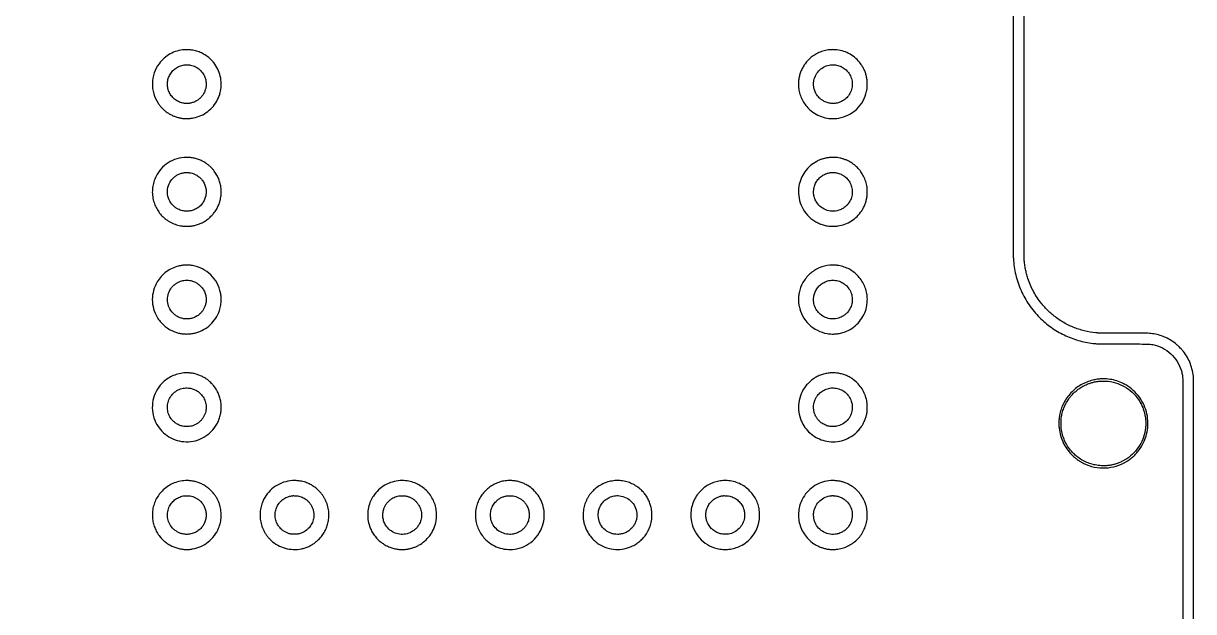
# Model space of a CAD drawing. Extents: x 977 to 25454, y 984 to 49020.
# Drawn here: x 14242 to 25454, y 37010 to 42644 of the extents above; entities that cross this region are included whole.
import ezdxf

# ---------------------------------------------------------------- set-up
doc = ezdxf.new("R2010")
doc.units = 0

msp = doc.modelspace()

# ---------------------------------------------------------------- linework, layer by layer
for points in [[(25453.795181, 6757.754748, 0.000012), (25453.897571, 12164.328285, 0.000003), (25453.798272, 20941, 0.000002), (25453.560073, 32466.951299, 0.000022), (25453.274305, 36638.378168, 0.000001), (25452.974668, 39243.286242, 0.030065), (25451.725613, 39264, 0.032021), (25438.514018, 39334.848757, 0.038351), (25416.84858, 39399.138924, 0.038817), (25385.882144, 39458.721537, 0.034241), (25344.887075, 39515.5, 0.017036), (25334.442297, 39527.221264, 0.00647), (25319.114364, 39542.874973, 0.006519), (25303.267666, 39558.239018, 0.015523), (25291, 39569.126307, 0.03163), (25241.538937, 39605.308296, 0.033098), (25188.631269, 39634.360555, 0.033365), (25132.766278, 39655.982627, 0.033295), (25074.482751, 39669.99974, 0.017653), (25044.95602, 39673.984645, 0.018538), (25015.699607, 39675.79425, 0.005215), (24966.27119, 39676.499774, 0.000209), (24786.5, 39677.115361, -0.000228), (24693.328249, 39677.437897, -0.000367), (24613.971875, 39677.806931, -0.000051), (24543.404502, 39678.194054, -0.025994), (24539, 39678.447875, 0.002351), (24535.906667, 39678.77337, 0.000477), (24530.415625, 39679.319787, 0.000503), (24524.028932, 39679.942702, 0.000471), (24517.5, 39680.56666, -0.037336), (24406.907327, 39699.434006, -0.036813), (24299.808937, 39734.593502, -0.036837), (24199.091039, 39785.052228, -0.037497), (24107.5, 39849.482226, -0.013154), (24077.645057, 39875.367683, -0.01232), (24048.517951, 39903.344055, -0.01246), (24021.159618, 39932.360801, -0.014405), (23996.61636, 39961.366131, -0.021658), (23955.677352, 40017.497942, -0.022781), (23920.48024, 40076.045344, -0.022858), (23890.861032, 40137.358816, -0.022141), (23866.614536, 40201.768254, -0.01501), (23853.715143, 40245.67618, -0.015289), (23843.561016, 40290.011074, -0.01501), (23835.981166, 40335.657304, -0.013346), (23830.801374, 40383.5, -0.02029), (23829.361066, 40418.971481, -0.000002), (23829.352982, 42875.559779, -0.000002), (23829.365373, 45332.747787, -0.021017)], [(23834.04827, 49018.908979, 0.000001), (21672.802621, 49019.17901, 0.000024), (18678.279442, 49019.402857, 0.000005), (13230.5, 49019.49605, 0.000002), (9162.520775, 49019.509787, 0.000004), (5736.221875, 49019.480206)], [(7758.65651, 2201.463503, -0.000003), (13215, 2201.5, -0.000005), (17758.452947, 2201.451521, -0.000032)], [(2705.63774, 40413.981128, 0.000002), (2705.642764, 42874.519936, 0.000002), (2705.626677, 45334.130235, 0.019035)], [(23725.958331, 45319.436979, 0.000002), (23725.950273, 42874.905956, 0.000002), (23725.959107, 40430.264241, 0.013991), (23727.032361, 40391.926422, 0.044973), (23750.113015, 40234.805132, 0.045962), (23800.84111, 40085.536808, 0.046057), (23877.864224, 39948.323786, 0.045542), (23978.960574, 39826.968372, 0.041765), (24089.466171, 39733.565782, 0.041962), (24213.789605, 39659.99213, 0.04196), (24348.657009, 39608.206371, 0.041754), (24490.5, 39579.558912, 0.011942), (24523.240089, 39576.540205, 0.012235), (24555.823571, 39575.119003, 0.003913), (24609.588426, 39574.511758, 0.000205), (24782, 39573.984581, -0.000196), (24960.137906, 39573.443075, -0.004968), (25008.770549, 39572.792888, -0.018469), (25036.386646, 39571.127293, -0.022564), (25062, 39567.457874, -0.069396), (25154.609823, 39536.151766, -0.06915), (25235.244554, 39480.674444, -0.069203), (25297.647714, 39405.356981, -0.069683), (25336.953527, 39316.041779, -0.01381), (25342.401147, 39294.510985, -0.017824), (25346.1434, 39274.464329, -0.01701), (25348.566311, 39253.468823, -0.010941), (25350.011529, 39229, -0.009279), (25350.988407, 39176.362519), (25350.980651, 20917.295282)], [(20120.410613, 2201.24951, -0.000001), (21784.154586, 2200.996007, -0.020655)]]:
    msp.add_lwpolyline(points, format="xyb")
for points in [[(15784.757213, 42391.989177, 0.053268), (15714.129425, 42379.120579, 0.054359), (15648.325099, 42351.664852, 0.054359), (15589.984086, 42310.672098, 0.053266), (15541.403433, 42257.814202, 0.077585), (15495.127356, 42169.351104, 0.076032), (15477.592271, 42070.368005, 0.076004), (15490.443948, 41970.636686, 0.077438), (15532.500304, 41879.999544, 0.011241), (15542.025892, 41866.413712, 0.014916), (15551.32604, 41854.524236, 0.014176), (15561.690248, 41842.754494, 0.008767), (15574.493851, 41829.493851, 0.00876), (15587.735568, 41816.708159, 0.014125), (15599.498375, 41806.347367, 0.014886), (15611.364171, 41797.060202, 0.011329), (15624.879854, 41787.580272, 0.025409), (15652.443757, 41771.124932, 0.024148), (15681.998803, 41757.243135, 0.024172), (15712.722945, 41746.288777, 0.025596), (15743.783697, 41738.589782, 0.024593), (15775.273822, 41734.068131, 0.023453), (15807.56036, 41732.564359, 0.023432), (15839.874802, 41734.09107, 0.024439), (15871.448433, 41738.635043, 0.058543), (15942.981167, 41761.451006, 0.057152), (16007.909214, 41800.361211, 0.057021), (16062.471541, 41853.056241, 0.057754), (16103.451571, 41916.5, 0.014209), (16112.310736, 41935.831727, 0.016407), (16119.611169, 41954.738935, 0.016675), (16125.558108, 41973.806643, 0.015688), (16130.356043, 41993.618106, 0.053966), (16137.559357, 42066.582763, 0.055812), (16128.813994, 42138.546748, 0.055765), (16104.356792, 42206.847666, 0.053708), (16065.168932, 42268.996163, 0.018992), (16056.109778, 42279.581291, 0.007678), (16042.998297, 42293.342923, 0.007712), (16029.39224, 42306.770764, 0.017752), (16018.657185, 42316.336876, 0.036327), (15979.022428, 42344.618152, 0.036926), (15935.921951, 42366.692062, 0.036897), (15890.009856, 42382.199968, 0.036145), (15842, 42390.922607, 0.015525), (15829.672369, 42391.866499, 0.006685), (15813.1915, 42392.394068, 0.006659), (15796.782022, 42392.481241, 0.016448)], [(21982, 42392.400658, 0.016295), (21952.948999, 42389.47158, 0.020817), (21926.456681, 42384.795709, 0.02142), (21901.077766, 42378.06717, 0.019153), (21875.38574, 42368.970404, 0.038153), (21831.310819, 42347.414585, 0.037389), (21790.706266, 42319.283523, 0.037299), (21754.6533, 42285.345636, 0.03755), (21724.130977, 42246.5, 0.029122), (21703.918418, 42212.214346, 0.030935), (21688.277575, 42176.483178, 0.030503), (21676.991254, 42138.630427, 0.026769), (21669.796618, 42098, 0.016626), (21669.287635, 42092.262717, 0.004767), (21668.879924, 42083.347727, 0.004687), (21668.604006, 42073.052888, 0.004355), (21668.512079, 42062.5, 0.006211), (21668.725521, 42045.318074, 0.013658), (21669.410419, 42032.198759, 0.014769), (21670.768915, 42019.785914, 0.008627), (21673.091371, 42005, 0.041998), (21686.884182, 41952.518306, 0.041105), (21709.32606, 41902.681809, 0.041177), (21739.57358, 41857.269384, 0.042481), (21776.568937, 41817.938173, 0.055056), (21837.561015, 41774.295854, 0.056812), (21905.981703, 41745.563148, 0.056926), (21978.985563, 41733.005423, 0.05569), (22053.5, 41737.081548, 0.075576), (22146.332734, 41767.513931, 0.074397), (22226.487839, 41824.274661, 0.074335), (22286.571912, 41902.058474, 0.075251), (22320.969878, 41993.69454, 0.009349), (22324.403484, 42011.530374, 0.019388), (22326.279291, 42025.581277, 0.017308), (22327.177444, 42040.701533, 0.006042), (22327.452845, 42062.5, 0.005691), (22327.222196, 42083.791321, 0.016803), (22326.406024, 42098.398316, 0.018826), (22324.669501, 42111.990842, 0.008774), (22321.44871, 42129.465948, 0.029047), (22312.462951, 42163.533703, 0.026497), (22299.360328, 42197.421037, 0.026457), (22282.723461, 42229.784836, 0.028726), (22263.169198, 42259.297059, 0.049937), (22217.293638, 42309.297963, 0.051327), (22162.810145, 42348.693569, 0.051522), (22101.645388, 42376.046832, 0.051073), (22036, 42390.41775, 0.013462), (22023.901195, 42391.467364, 0.005727), (22007.6541, 42392.250411, 0.005399), (21991.835076, 42392.660317, 0.020755)], [(15832.155247, 42246.542486, -0.067931), (15880.215441, 42233.34486, -0.06718), (15923.180396, 42207.717951, -0.067247), (15957.779118, 42171.644457, -0.068301), (15981.348078, 42127.864257, -0.021765), (15986.541589, 42111.868342, -0.023609), (15990.164605, 42095.907135, -0.023397), (15992.290728, 42079.54419, -0.020609), (15993, 42062.343955, -0.042471), (15990.247252, 42029.995175, -0.044645), (15982.07, 41999.133524, -0.04459), (15968.532382, 41970.180001, -0.042163), (15949.855047, 41943.5, -0.044325), (15926.844371, 41920.407691, -0.044499), (15900.15227, 41901.76648, -0.044059), (15870.324126, 41887.991337, -0.041733), (15838, 41879.35228, -0.032432), (15826.610032, 41878.060849, -0.009799), (15809.199483, 41877.565186, -0.009767), (15791.800987, 41877.750847, -0.033064), (15780.5, 41878.842612, -0.056571), (15737.104066, 41891.107064, -0.060084), (15698.505865, 41912.620328, -0.060545), (15666.371604, 41942.523327, -0.059), (15642.011034, 41979.5, -0.057313), (15627.153028, 42020.181142, -0.059003), (15622.11223, 42062.771286, -0.059019), (15627.158385, 42105.350614, -0.057399), (15642.021217, 42146, -0.060967), (15666.817722, 42183.276414, -0.060537), (15699.925253, 42213.573203, -0.060512), (15739.338652, 42235.068751, -0.060826), (15782.683527, 42246.456431, -0.021664), (15793.76019, 42247.479421, -0.011759), (15807.432312, 42247.824803, -0.011759), (15821.098732, 42247.527126, -0.021766)], [(22022.423595, 42246.48907, -0.061978), (22066.896142, 42234.936897, -0.062346), (22107.084597, 42212.852664, -0.062318), (22140.604636, 42181.532795, -0.06182), (22165.480114, 42142.839496, -0.072454), (22181.549145, 42091.479515, -0.073736), (22182.157012, 42037.987302, -0.073193), (22167.179225, 41986.283689, -0.069786), (22137.775891, 41940.150794, -0.03797), (22121.743085, 41924.030856, -0.030147), (22102.217031, 41909.127549, -0.029801), (22080.755934, 41896.493434, -0.034364), (22058.921371, 41887.164409, -0.05415), (22020.954042, 41878.399192, -0.052641), (21981.619297, 41877.867889, -0.05253), (21942.962713, 41885.568942, -0.053454), (21907, 41901.131613, -0.016546), (21896.051777, 41907.818565, -0.019209), (21886.116771, 41914.908409, -0.018615), (21876.499209, 41922.934637, -0.013933), (21866.5, 41932.448673, -0.02882), (21851.222276, 41949.701072, -0.032172), (21838.628872, 41967.997724, -0.032219), (21828.501798, 41987.73416, -0.029069), (21820.595601, 42009.289714, -0.014108), (21816.884624, 42022.952648, -0.026959), (21814.81465, 42034.131613, -0.023945), (21813.822932, 42046.301822, -0.008866), (21813.552998, 42063.5, -0.003084), (21813.665374, 42077.193348, -0.015451), (21814.012518, 42084.855548, -0.02208), (21814.777099, 42091.178991, -0.011196), (21816.266916, 42099.058365, -0.075471), (21836.813815, 42153.659034, -0.07855), (21872.432734, 42198.862943, -0.078689), (21920.19697, 42230.816475, -0.076124), (21976.042384, 42246.911069, -0.024392), (21985.640186, 42247.679243, -0.010048), (21998.688261, 42247.82274, -0.010127), (22011.959628, 42247.433105, -0.020188)], [(15781, 41359.962062, 0.068525), (15691.365974, 41339.655724, 0.069489), (15611.020871, 41295.932194, 0.069645), (15545.875113, 41231.974362, 0.06935), (15500.681315, 41152.5, 0.043751), (15484.269098, 41097.728023, 0.043459), (15477.589633, 41040.812086, 0.043471), (15480.849418, 40983.612973, 0.043826), (15493.953604, 40928, 0.037346), (15513.525953, 40880.876738, 0.038932), (15539.66216, 40837.876533, 0.038905), (15572.167299, 40799.421349, 0.037186), (15610.702941, 40765.830802, 0.010737), (15622.242924, 40757.572575, 0.012632), (15633.527121, 40750.269595, 0.012076), (15645.58939, 40743.283198, 0.008443), (15659.5, 40735.971308, 0.018322), (15684.128721, 40724.663597, 0.021805), (15708.146546, 40715.891666, 0.021408), (15733.210929, 40709.122957, 0.016568), (15761, 40703.841412, 0.011084), (15770.129492, 40702.624462, 0.015141), (15778.400203, 40701.960807, 0.009993), (15788.932284, 40701.646813, 0.002206), (15807, 40701.549152, 0.005011), (15829.064848, 40701.748399, 0.017252), (15843.356518, 40702.514493, 0.019561), (15856.622522, 40704.210704, 0.007931), (15874.548084, 40707.512454, 0.030873), (15910.44265, 40717.051136, 0.028681), (15945.810368, 40731.128689, 0.028213), (15979.90602, 40749.427462, 0.027568), (16012, 40771.577838, 0.021385), (16023.865308, 40781.612212, 0.008528), (16039.282554, 40796.31864, 0.008495), (16054.139528, 40811.489489, 0.022343), (16064.098929, 40823, 0.03185), (16091.394039, 40862.478891, 0.036086), (16112.203738, 40903.53708, 0.036281), (16126.807509, 40946.960579, 0.03286), (16135.574688, 40993.5, 0.020106), (16136.788361, 41008.582435, 0.008116), (16137.281134, 41029.232045, 0.008027), (16137.108626, 41049.708317, 0.022559), (16136.112494, 41064, 0.030706), (16128.000053, 41109.592836, 0.034331), (16114.556104, 41152.130243, 0.034773), (16095.602435, 41191.948333, 0.033162), (16071.045029, 41229.423723, 0.020896), (16052.943022, 41251.438425, 0.021665), (16033.274031, 41271.589949, 0.021711), (16011.976437, 41289.924652, 0.021188), (15989, 41306.501561, 0.028978), (15955.26575, 41326.026878, 0.030082), (15919.910872, 41341.2504, 0.029846), (15882.719974, 41352.218206, 0.02759), (15843.5, 41359.028787, 0.019981), (15831.410314, 41359.959266, 0.005481), (15812.309168, 41360.453976, 0.005495), (15793.190554, 41360.529328, 0.019728)], [(21971.5, 41359.970914, 0.024756), (21938.061069, 41355.306205, 0.023962), (21904.874864, 41347.324833, 0.024327), (21873.128193, 41336.359298, 0.02774), (21844, 41322.764041, 0.056072), (21781.113054, 41279.353894, 0.057575), (21730.068862, 41223.402683, 0.057867), (21693.332395, 41157.563103, 0.057717), (21672.621184, 41085, 0.06884), (21670.29471, 40992.927933, 0.070324), (21693.1486, 40904.39187, 0.070287), (21739.660652, 40825.619546, 0.068651), (21806.5, 40762.093248, 0.033672), (21843.574017, 40739.077082, 0.033532), (21883.452405, 40721.209754, 0.033364), (21925.559392, 40708.759754, 0.03259), (21969.279731, 40701.900324, 0.020392), (21985.874051, 40701.075067, 0.008991), (22007.84726, 40701.274339, 0.008941), (22029.637771, 40702.254089, 0.022244), (22045.5, 40703.962596, 0.050784), (22113.627126, 40721.59492, 0.053087), (22175.725028, 40752.424214, 0.053321), (22229.706262, 40795.493373, 0.05209), (22273.835334, 40849.318204, 0.02771), (22292.504471, 40881.383568, 0.028613), (22307.292493, 40914.981717, 0.028254), (22318.300464, 40950.451337, 0.025616), (22325.668882, 40988.112363, 0.014456), (22326.543889, 40995.817423, 0.010951), (22327.073401, 41004.310315, 0.007696), (22327.348538, 41015.324333, 0.002545), (22327.421239, 41031.5, 0.00227), (22327.330118, 41049.239721, 0.010062), (22327.01919, 41059.670101, 0.01509), (22326.358454, 41067.901134, 0.011001), (22325.147786, 41077, 0.016938), (22319.778175, 41105.200911, 0.021617), (22312.842016, 41130.733829, 0.021934), (22303.821035, 41155.268294, 0.018346), (22292.180766, 41180.456805, 0.039052), (22265.629792, 41223.992387, 0.038636), (22232.546248, 41263.036834, 0.03861), (22193.825965, 41296.550149, 0.03888), (22150.5, 41323.624928, 0.022356), (22123.774773, 41336.07981, 0.022623), (22096.148865, 41346.044149, 0.022486), (22067.571738, 41353.522801, 0.021481), (22038, 41358.539359, 0.019187), (22024.253608, 41359.734391, 0.006706), (22004.414518, 41360.427757, 0.006621), (21984.678924, 41360.591203, 0.021039)], [(15833.995495, 41214.471799, -0.034694), (15858.279501, 41209.282434, -0.032873), (15882.068713, 41200.716867, -0.032996), (15904.441451, 41189.146071, -0.035626), (15924.5, 41174.992346, -0.021591), (15933.03364, 41167.372571, -0.011467), (15942.95852, 41157.255416, -0.011463), (15952.35246, 41146.757323, -0.0229), (15959.192865, 41137.965936, -0.027801), (15969.149532, 41122.079576, -0.024428), (15977.760329, 41104.497714, -0.024119), (15984.720788, 41085.912337, -0.025244), (15989.73887, 41067.021361, -0.011168), (15991.216746, 41059.203121, -0.021822), (15991.981141, 41052.908832, -0.015504), (15992.331768, 41045.326199, -0.003227), (15992.44836, 41032, -0.006267), (15992.289721, 41016.50661, -0.020907), (15991.633411, 41006.358142, -0.023988), (15990.184081, 40997.043244, -0.010415), (15987.409576, 40984.816986, -0.056243), (15973.427078, 40947.253824, -0.054761), (15951.326476, 40913.383032, -0.05447), (15922.274572, 40884.96196, -0.054483), (15887.772736, 40863.487784, -0.056813), (15848.29566, 40849.772855, -0.056884), (15806.761536, 40845.30247, -0.056698), (15765.163709, 40850.305747, -0.055746), (15725.5, 40864.530825, -0.019303), (15712.192717, 40871.702951, -0.023198), (15700.296157, 40879.485614, -0.022292), (15688.794523, 40888.603112, -0.015663), (15676.663785, 40899.817848, -0.094695), (15638.000612, 40955.793828, -0.093102), (15622.402706, 41022.420424, -0.092841), (15632.030708, 41090.322945, -0.09353), (15665.576334, 41149.941118, -0.044451), (15689.483251, 41173.72951, -0.045735), (15717.003158, 41192.664659, -0.045636), (15747.564788, 41206.314366, -0.043874), (15780.5, 41214.414234, -0.027458), (15791.543768, 41215.50618, -0.010644), (15806.914808, 41215.849991, -0.01072), (15822.413924, 41215.534323, -0.024846)], [(22035.569496, 41212.630986, -0.054585), (22075.775234, 41199.348484, -0.057132), (22111.490566, 41177.829023, -0.057259), (22141.343579, 41148.834645, -0.05527), (22164.25275, 41113.496386, -0.069119), (22180.56378, 41065.362147, -0.069308), (22183.117202, 41014.650654, -0.069051), (22171.704404, 40965.007088, -0.06777), (22147.164457, 40920, -0.019642), (22144.145275, 40916.21872, -0.005959), (22139.278861, 40910.725799, -0.005958), (22133.67294, 40904.694108, -0.00646), (22128.072001, 40898.960167, -0.021789), (22114.170555, 40886.250579, -0.02625), (22100.023289, 40875.61625, -0.026814), (22085.109299, 40866.707203, -0.024664), (22068.912719, 40859.170163, -0.085163), (22006.872505, 40845.536966, -0.08593), (21944.040868, 40853.434978, -0.08604), (21887.587163, 40881.97977, -0.085673), (21843.939168, 40927.897077, -0.027751), (21833.276087, 40945.944675, -0.029233), (21824.88131, 40964.757428, -0.028824), (21818.64291, 40984.668096, -0.025476), (21814.428365, 41006, -0.02812), (21813.347879, 41018.261785, -0.012104), (21813.225361, 41034.684258, -0.012052), (21813.8924, 41051.004317, -0.029998), (21815.380521, 41062.853883, -0.055213), (21827.828719, 41103.787298, -0.056664), (21848.856169, 41140.619748, -0.057168), (21877.417833, 41171.515491, -0.058116), (21912.085475, 41194.945073, -0.016109), (21926.317193, 41201.749827, -0.022387), (21939.493783, 41206.845783, -0.022137), (21953.188145, 41210.783554, -0.015238), (21969, 41214.07536, -0.034101), (21983.189364, 41215.593796, -0.015033), (22002.069702, 41215.75181, -0.015068), (22021.035484, 41214.767977, -0.032024)], [(15777.5, 40327.86035, 0.012183), (15766.320409, 40326.618557, 0.008665), (15753.858529, 40324.705572, 0.00839), (15740.945359, 40322.269906, 0.008931), (15728.38859, 40319.447841, 0.050744), (15667.298427, 40297.81495, 0.049098), (15611.087947, 40264.131867, 0.049047), (15562.47136, 40220.097079, 0.050415), (15523.865275, 40167.815288, 0.066755), (15489.260662, 40086.420481, 0.067271), (15477.445405, 39999, 0.067271), (15489.260662, 39911.579519, 0.066755), (15523.865275, 39830.184712, 0.040055), (15553.495942, 39788.271255, 0.038501), (15589.794843, 39751.01673, 0.038573), (15631.304702, 39719.831327, 0.040559), (15676.442614, 39695.978854, 0.02601), (15710.635644, 39683.378998, 0.028357), (15744.987476, 39674.814197, 0.028277), (15780.177386, 39670.173951, 0.025566), (15816.877683, 39669.313269, 0.012193), (15837.907664, 39670.409072, 0.016715), (15856.741584, 39672.486775, 0.017065), (15875.084957, 39675.77598, 0.013601), (15894.618912, 39680.530491, 0.061749), (15968.837776, 39710.97755, 0.06078), (16033.812798, 39758.756122, 0.060808), (16085.369222, 39820.733461, 0.06191), (16120.132397, 39892.930812, 0.018542), (16127.995276, 39919.473477, 0.022667), (16133.279615, 39944.813059, 0.022455), (16136.2824, 39970.725945, 0.017618), (16137.27895, 39999, 0.008985), (16136.956146, 40016.961149, 0.013896), (16135.967864, 40032.447035, 0.014659), (16134.173209, 40047.226263, 0.011783), (16131.405077, 40063, 0.07521), (16097.54557, 40156.505838, 0.075404), (16037.565719, 40235.720022, 0.075583), (15956.936849, 40293.441135, 0.076127), (15862.991765, 40324.413982, 0.017431), (15842.472769, 40327.13105, 0.014127), (15820.321052, 40328.651757, 0.014133), (15798.131747, 40328.918621, 0.017507)], [(21969, 40327.96714, 0.07982), (21866.137999, 40301.40828, 0.08042), (21777.068198, 40244.005637, 0.080623), (21710.831179, 40161.579398, 0.08081), (21674.129118, 40062.5, 0.010098), (21671.333863, 40046.531519, 0.016587), (21669.692641, 40032.911854, 0.015027), (21668.863592, 40018.306417, 0.006662), (21668.606324, 39999, 0.006662), (21668.863592, 39979.693583, 0.015027), (21669.692641, 39965.088146, 0.016587), (21671.333863, 39951.468481, 0.010098), (21674.129118, 39935.5, 0.076255), (21707.830384, 39841.928754, 0.075499), (21768.114546, 39762.402837, 0.075582), (21849.22365, 39704.427495, 0.076688), (21943.5, 39673.537967, 0.034499), (21990.657132, 39669.064543, 0.035701), (22037.437037, 39671.206896, 0.035859), (22083.24354, 39679.960523, 0.035475), (22127.5, 39695.190245, 0.05981), (22195.058249, 39734.03568, 0.05896), (22251.867296, 39787.931348, 0.058985), (22294.508152, 39853.573386, 0.059963), (22320.355975, 39927, 0.021389), (22324.587311, 39950.803813, 0.016511), (22327.222752, 39977.036005, 0.016569), (22328.113826, 40003.252167, 0.022237), (22327.077178, 40027, 0.042747), (22317.034904, 40084.287198, 0.044289), (22297.462545, 40138.325518, 0.044342), (22268.705424, 40188.014445, 0.043059), (22231.383992, 40232.383992, 0.040159), (22189.974964, 40267.626624, 0.041911), (22144.028829, 40295.235438, 0.041686), (22093.887673, 40314.913331, 0.03889), (22040, 40326.563445, 0.023074), (22026.588777, 40327.760688, 0.005782), (22004.626533, 40328.449036, 0.005816), (21982.631948, 40328.627966, 0.022474)], [(15835.846132, 40182.423038, -0.052251), (15872.849802, 40172.839884, -0.052235), (15907.067187, 40155.793305, -0.052185), (15937.037528, 40132.007876, -0.051955), (15961.483704, 40102.5, -0.024902), (15971.939821, 40084.986967, -0.027302), (15980.254606, 40067.040205, -0.027141), (15986.603845, 40048.196957, -0.024036), (15991.176962, 40028, -0.036423), (15992.236087, 40017.631537, -0.007253), (15992.505899, 39998.996706, -0.00725), (15992.235178, 39980.362229, -0.036462), (15991.1754, 39970, -0.036286), (15983.811119, 39940.836965, -0.039456), (15972.455546, 39913.885485, -0.03977), (15957.101707, 39889.238866, -0.038044), (15937.830661, 39866.939535, -0.053529), (15907.253959, 39842.459731, -0.053742), (15872.216837, 39825.066952, -0.053537), (15834.150555, 39815.492125, -0.052345), (15794.623994, 39814.114013, -0.045709), (15760.762374, 39819.616709, -0.047038), (15728.804095, 39831.154288, -0.046843), (15699.448312, 39848.515734, -0.044594), (15673.308143, 39871.296161, -0.085702), (15638.609685, 39922.689656, -0.084313), (15622.902102, 39983.03599, -0.084221), (15627.991537, 40045.241797, -0.085254), (15653.322956, 40102, -0.041513), (15672.278527, 40125.786446, -0.040504), (15695.049163, 40146.328937, -0.040589), (15720.784172, 40162.893408, -0.042089), (15748.553752, 40174.852146, -0.029156), (15769.960105, 40180.643443, -0.029861), (15791.724854, 40183.848704, -0.029844), (15813.727963, 40184.439477, -0.029052)], [(22023.5, 40182.90439, -0.073572), (22072.88771, 40169.034885, -0.069775), (22117.138948, 40141.292759, -0.069393), (22152.253181, 40102.285742, -0.071381), (22174.950618, 40055.518876, -0.067209), (22183.641407, 40006.396239, -0.067747), (22178.952102, 39956.866773, -0.067748), (22161.194935, 39910.393114, -0.067212), (22131.625317, 39870.217335, -0.020081), (22119.39407, 39858.547064, -0.023944), (22106.938577, 39848.599916, -0.023958), (22093.595378, 39839.893867, -0.020146), (22078.699011, 39831.949927, -0.076718), (22024.611405, 39815.42628, -0.076897), (21968.103937, 39815.998989, -0.076851), (21914.38275, 39833.624631, -0.076488), (21868.395432, 39866.671719, -0.065226), (21838.567499, 39904.730726, -0.065849), (21819.666209, 39949.069688, -0.06556), (21812.889483, 39996.977331, -0.06369), (21818.623131, 40045.5, -0.059159), (21833.199262, 40083.874448, -0.055418), (21856.612571, 40118.698852, -0.055301), (21887.157389, 40147.5953, -0.058388), (21922.766897, 40168.485357, -0.033142), (21947.107324, 40177.305144, -0.034814), (21972.004578, 40182.658032, -0.034717), (21997.468702, 40184.514322, -0.032577)], [(15779.5, 39296.375955, 0.041621), (15719.779205, 39285.274178, 0.044893), (15664.286291, 39264.594234, 0.045435), (15613.957201, 39234.613329, 0.044696), (15569.570514, 39195.887807, 0.071049), (15514.679068, 39119.358409, 0.071656), (15483.601845, 39030.741026, 0.071693), (15478.809099, 38936.99684, 0.071243), (15500.648488, 38845.5, 0.065792), (15542.139814, 38770.964543, 0.064545), (15601.801673, 38709.220775, 0.064614), (15675.170491, 38664.782788, 0.06619), (15756.85902, 38640.996332, 0.06652), (15846.049756, 38639.362211, 0.068011), (15931.828696, 38661.296034, 0.068014), (16008.574462, 38705.438788, 0.066536), (16071.312482, 38768.841411, 0.033939), (16095.600569, 38805.961482, 0.034427), (16114.513926, 38845.85393, 0.03391), (16128.004518, 38888.54113, 0.030912), (16136.112494, 38934, 0.022559), (16137.108626, 38948.291683, 0.008027), (16137.281134, 38968.767955, 0.008116), (16136.788361, 38989.417565, 0.020106), (16135.574688, 39004.5, 0.029957), (16127.964519, 39046.226485, 0.031372), (16115.501614, 39086.088925, 0.031738), (16098.312729, 39123.647995, 0.032299), (16076.596718, 39158.5, 0.019993), (16062.653331, 39176.399864, 0.014648), (16045.841011, 39195.146372, 0.014784), (16028.257598, 39212.571589, 0.02295), (16012, 39226.416524, 0.026389), (15981.171787, 39247.814739, 0.02732), (15948.606928, 39265.578441, 0.027668), (15914.711914, 39279.488321, 0.028732), (15879.908536, 39289.370184, 0.010653), (15862.71734, 39292.81744, 0.018011), (15848.171808, 39294.875792, 0.016419), (15832.617374, 39295.993337, 0.007239), (15812, 39296.496695, 0.001441), (15800.791618, 39296.5757, 0.00197), (15790.696875, 39296.577979, 0.001279), (15782.217446, 39296.524792, 0.022947)], [(21962.008269, 39295.416799, 0.033724), (21919.735691, 39287.902594, 0.03217), (21878.16541, 39274.693747, 0.032258), (21838.746677, 39256.305893, 0.034383), (21802.89343, 39233.34011, 0.017442), (21786.199482, 39220.023734, 0.014117), (21769.220109, 39204.630645, 0.014248), (21753.346037, 39188.508139, 0.01924), (21739.998386, 39173, 0.067505), (21694.52079, 39096.679915, 0.067543), (21671.025412, 39011.017964, 0.067484), (21671.198578, 38922.124834, 0.067188), (21695.020546, 38836.345449, 0.055518), (21730.014408, 38774.653955, 0.053486), (21778.111781, 38721.315512, 0.053513), (21836.402739, 38679.41646, 0.055694), (21901.5, 38651.507093, 0.059946), (21980.794314, 38637.56849, 0.061157), (22060.57857, 38642.994714, 0.061189), (22136.6443, 38667.553284, 0.06012), (22205, 38709.897939, 0.020695), (22220.877241, 38723.714078, 0.013937), (22237.871745, 38740.707048, 0.01396), (22253.839267, 38758.561943, 0.021268), (22266.57606, 38775, 0.024065), (22284.295303, 38802.732481, 0.024176), (22299.23836, 38831.998011, 0.024392), (22311.166405, 38862.302929, 0.025602), (22319.868484, 38893.143941, 0.009956), (22323.834849, 38912.325592, 0.020352), (22326.02898, 38927.532468, 0.018556), (22327.091308, 38943.73037, 0.006947), (22327.421239, 38966.5, 0.0054), (22327.202353, 38987.951165, 0.015567), (22326.427446, 39002.801597, 0.018691), (22324.827371, 39016.000297, 0.011227), (22321.994161, 39031.528377, 0.044075), (22304.5387, 39089.805866, 0.045654), (22277.291511, 39143.398115, 0.045932), (22240.948242, 39190.869065, 0.045733), (22196.5, 39230.983226, 0.028917), (22163.317827, 39252.959607, 0.030212), (22128.291815, 39270.60851, 0.030169), (22091.34704, 39283.92807, 0.028663), (22052.433777, 39292.973305, 0.023558), (22032.605882, 39295.444101, 0.012463), (22007.852406, 39296.73098, 0.012447), (21982.811212, 39296.78413, 0.021435)], [(15825.144045, 39151.988387, -0.047716), (15860.272499, 39145.132829, -0.047777), (15893.448615, 39131.744182, -0.047991), (15923.346335, 39112.370666, -0.049059), (15948.760989, 39087.780543, -0.066047), (15975.434849, 39046.343128, -0.066378), (15990.324708, 38999.453349, -0.066485), (15992.394513, 38950.369, -0.066628), (15981.50441, 38902.5, -0.021303), (15975.662999, 38888.658737, -0.019513), (15968.505785, 38874.943579, -0.019535), (15960.310737, 38861.844873, -0.021494), (15951.359927, 38849.850666, -0.022208), (15944.00927, 38841.611939, -0.011222), (15934.070621, 38831.86905, -0.011223), (15923.695552, 38822.573645, -0.022013), (15914.965936, 38815.740966, -0.025795), (15904.883256, 38809.299521, -0.012059), (15891.22725, 38801.966231, -0.012054), (15877.252298, 38795.308651, -0.026166), (15866.162356, 38791.030739, -0.03513), (15842.424842, 38785.080448, -0.031446), (15817.189076, 38782.229176, -0.031422), (15791.773785, 38782.564305, -0.034924), (15767.5, 38786.129397, -0.049357), (15733.886734, 38797.055508, -0.047459), (15702.592005, 38814.4686, -0.047432), (15675.125925, 38837.481229, -0.049179), (15652.857872, 38865, -0.070307), (15630.666975, 38911.934017, -0.069883), (15622.289659, 38963.277374, -0.070009), (15628.383382, 39014.859602, -0.070988), (15648.473149, 39062.493363, -0.070275), (15681.322098, 39103.0172, -0.070219), (15724.117954, 39132.870294, -0.070424), (15773.386082, 39149.650555, -0.071377)], [(22016.144045, 39151.952401, -0.071187), (22068.054867, 39139.086495, -0.072028), (22114.045554, 39112.208176, -0.072206), (22150.431651, 39073.4573, -0.072112), (22174.316626, 39025.943207, -0.027136), (22179.694538, 39006.325775, -0.027777), (22182.865617, 38986.393205, -0.027799), (22183.805983, 38966.247669, -0.027281), (22182.51837, 38945.993872, -0.078048), (22166.681978, 38889.611085, -0.079478), (22134.385717, 38841.18967, -0.079383), (22088.557096, 38805.214865, -0.077591), (22033.445272, 38784.959088, -0.02848), (22020.184945, 38783.085034, -0.014516), (22003.377859, 38782.169439, -0.014518), (21986.500319, 38782.230885, -0.02774), (21973, 38783.423899, -0.029059), (21951.124834, 38787.897154, -0.029243), (21929.962993, 38794.869608, -0.029245), (21909.760762, 38804.262809, -0.029075), (21890.751402, 38815.965471, -0.031352), (21880.504871, 38824.127545, -0.012568), (21867.512884, 38836.48725, -0.01261), (21855.109336, 38849.537922, -0.029867), (21846.734434, 38860, -0.022877), (21839.860807, 38870.733653, -0.014979), (21832.895071, 38883.671919, -0.014969), (21826.707563, 38897.022741, -0.022612), (21822.208331, 38909.018406, -0.016253), (21817.818096, 38924.222126, -0.023498), (21815.017606, 38937.923092, -0.023318), (21813.501458, 38951.905819, -0.015662), (21813.01832, 38967.973766, -0.039058), (21815.40977, 38998.052874, -0.041651), (21822.448567, 39026.732837, -0.04164), (21834.145444, 39053.855942, -0.039), (21850.396726, 39079.302706, -0.065073), (21883.264548, 39112.776052, -0.06295), (21923.983833, 39137.119604, -0.06304), (21969.422777, 39150.539793, -0.065615)], [(24569, 39239.312056, 0.014709), (24550.039692, 39237.86954, 0.010137), (24528.666928, 39235.17039, 0.010083), (24507.227538, 39231.577028, 0.013686), (24488.047774, 39227.41683, 0.072384), (24374.485363, 39181.335151, 0.071949), (24278.505834, 39104.723526, 0.072), (24208.222214, 39004.108852, 0.072652), (24169.623047, 38888, 0.008248), (24166.480356, 38868.451442, 0.015519), (24164.695501, 38852.562912, 0.014293), (24163.816753, 38835.759283, 0.005916), (24163.547456, 38813, 0.002775), (24163.636276, 38796.996866, 0.006727), (24163.926418, 38785.182962, 0.008829), (24164.457534, 38775.651728, 0.011684), (24165.296688, 38767, 0.038471), (24179.452869, 38696.058853, 0.041841), (24204.064299, 38630.173787, 0.042269), (24239.030823, 38569.891937, 0.040874), (24283.99085, 38515.617822, 0.019685), (24311.325306, 38489.745922, 0.022268), (24339.544765, 38467.203562, 0.022517), (24369.366544, 38447.474282, 0.021064), (24401.5, 38430.031319, 0.062137), (24502.594245, 38395.281382, 0.062843), (24608.733639, 38386.617191, 0.062874), (24713.652463, 38404.5899, 0.062304), (24811.161412, 38448.097664, 0.024219), (24844.422742, 38470.491385, 0.023508), (24875.708729, 38496.207388, 0.023447), (24904.519763, 38524.816657, 0.023791), (24930.378082, 38555.864651, 0.050797), (24974.963023, 38629.3453, 0.050531), (25003.911195, 38710.434056, 0.050443), (25016.040504, 38795.815738, 0.050267), (25010.851582, 38882, 0.05235), (24987.873362, 38966.607804, 0.051504), (24947.736652, 39045.094814, 0.051479), (24892.383651, 39113.7562, 0.052192), (24824.407369, 39169.307062, 0.038879), (24765.308067, 39201.83441, 0.039495), (24702.190596, 39224.62194, 0.039519), (24636.312797, 39237.190726, 0.039031)], [(24636, 39216.51692, -0.055283), (24726.983392, 39195.032321, -0.057402), (24809.818385, 39154.298775, -0.057613), (24880.966236, 39095.95995, -0.056446), (24937.48434, 39022.551963, -0.026894), (24958.073626, 38983.911955, -0.027471), (24974.234398, 38943.553566, -0.027123), (24986.040988, 38901.176507, -0.024823), (24993.611074, 38856.5, -0.02072), (24995.036003, 38837.977374, -0.008745), (24995.481594, 38813.024339, -0.008747), (24995.054024, 38788.061689, -0.02063), (24993.642976, 38769.5, -0.052313), (24973.794539, 38681.425863, -0.055282), (24936.317037, 38601.119524, -0.055624), (24882.401714, 38531.395183, -0.054176), (24814, 38474.57278, -0.006017), (24800.752683, 38466.027136, -0.010855), (24789.667928, 38459.395098, -0.011054), (24778.443433, 38453.330647, -0.006519), (24764.788117, 38446.56154, -0.023115), (24730.132339, 38431.870405, -0.023671), (24694.539346, 38420.571038, -0.023472), (24657.749389, 38412.609084, -0.021895), (24619.511553, 38407.904794, -0.017467), (24601.796719, 38407.130167, -0.008463), (24579.117158, 38407.315146, -0.008444), (24556.598519, 38408.260822, -0.018673), (24539.48188, 38409.912545, -0.031963), (24483.305732, 38421.150664, -0.035018), (24430.762969, 38439.227455, -0.035144), (24381.423953, 38464.390721, -0.03266), (24334.808562, 38496.775746, -0.019192), (24320.525137, 38509.07405, -0.00903), (24302.990838, 38525.98476, -0.009037), (24286.03745, 38543.560805, -0.018707), (24273.579142, 38558, -0.036154), (24239.092068, 38608.172513, -0.037461), (24212.651167, 38662.212979, -0.037429), (24194.552025, 38719.638119, -0.035963), (24184.914402, 38779.893236, -0.020091), (24184.137334, 38796.581232, -0.006206), (24184.28982, 38821.746293, -0.00601), (24185.051008, 38846.702566, -0.023741), (24186.431256, 38862, -0.025932), (24195.985506, 38911.864665, -0.030342), (24210.305691, 38957.85995, -0.03082), (24229.859051, 39001.165922, -0.028412), (24255.068554, 39042.980162, -0.023957), (24276.130619, 39070.844155, -0.021232), (24300.588319, 39097.758037, -0.02092), (24327.646977, 39122.909351, -0.021438), (24356.5, 39145.496183, -0.018284), (24373.09338, 39156.480552, -0.011642), (24393.135179, 39168.086463, -0.011472), (24414.230982, 39179.033654, -0.014854), (24434.082315, 39188.0426, -0.022129), (24464.022543, 39199.041941, -0.01878), (24496.494041, 39208.03797, -0.018687), (24529.738258, 39214.6158, -0.021224), (24562, 39218.359658, -0.020457), (24575.227705, 39218.785484, -0.004043), (24598.951041, 39218.38662, -0.004066), (24622.6723, 39217.602843, -0.020071)], [(15795, 38265.331496, 0.045922), (15732.170269, 38256.777551, 0.048224), (15673.028801, 38236.950955, 0.048322), (15618.885849, 38206.208448, 0.046475), (15570.876738, 38165.287514, 0.040356), (15536.216, 38123.409742, 0.04198), (15509.243803, 38077.036466, 0.041748), (15490.27834, 38026.565574, 0.03904), (15479.433638, 37972.5, 0.020088), (15478.1368, 37956.272515, 0.009846), (15477.724436, 37935.537451, 0.009848), (15478.129176, 37914.786307, 0.019931), (15479.41937, 37898.5, 0.035687), (15488.851267, 37849.524546, 0.037415), (15505.05565, 37803.184527, 0.037632), (15527.881244, 37760.019286, 0.036993), (15557.035596, 37720.5, 0.015459), (15566.153721, 37710.523332, 0.007438), (15578.418304, 37698.279826, 0.007425), (15590.977758, 37686.466062, 0.016314), (15601, 37677.897939, 0.03129), (15635.402655, 37653.742846, 0.031811), (15672.366369, 37634.216655, 0.031901), (15711.405182, 37619.584133, 0.031872), (15752, 37610.031603, 0.008856), (15766.260264, 37607.881118, 0.01313), (15778.827186, 37606.547766, 0.012585), (15791.834432, 37605.841059, 0.007278), (15807.5, 37605.613028, 0.007282), (15823.217757, 37605.841938, 0.012715), (15836.224113, 37606.552205, 0.013131), (15848.886445, 37607.902604, 0.00843), (15863.5, 37610.101737, 0.064636), (15942.572122, 37634.15644, 0.062905), (16013.680541, 37677.758578, 0.062743), (16071.867262, 37737.792194, 0.063699), (16112.996955, 37810.090672, 0.042624), (16129.601251, 37862.868171, 0.041936), (16137.131984, 37917.987009, 0.041821), (16135.368158, 37973.735021, 0.041887), (16124.350588, 38028.381894, 0.024821), (16114.482956, 38056.975406, 0.022972), (16101.603155, 38085.217703, 0.022702), (16086.013813, 38112.495414, 0.022809), (16068.038251, 38138.202948, 0.025038), (16052.282882, 38156.686409, 0.016201), (16032.344847, 38176.506954, 0.016144), (16011.015942, 38195.1294, 0.023616), (15991, 38209.977736, 0.029235), (15959.216811, 38228.710073, 0.027688), (15924.893961, 38243.986629, 0.027709), (15889.119795, 38255.366971, 0.029389), (15853, 38262.457073, 0.012544), (15842.430854, 38263.624207, 0.004055), (15826.731213, 38264.832115, 0.003096), (15811.201485, 38265.803773, 0.028944), (15804.5, 38265.7932, -0.002116), (15802.920697, 38265.705906, -0.000606), (15800.471875, 38265.583919, -0.00061), (15797.708586, 38265.452999, -0.000648)], [(16819.5, 38264.998117, 0.065267), (16734.818054, 38248.552043, 0.06555), (16657.371101, 38210.846021, 0.065581), (16592.354364, 38154.398133, 0.065438), (16544.117655, 38083, 0.020814), (16532.378614, 38056.843137, 0.022039), (16523.100278, 38030.289473, 0.021871), (16516.13726, 38002.831221, 0.019841), (16511.332348, 37973.964516, 0.022208), (16509.992802, 37957.43309, 0.009208), (16509.588555, 37935.012857, 0.009176), (16510.007187, 37912.676258, 0.023248), (16511.362359, 37896.5, 0.017922), (16516.013115, 37868.725745, 0.020727), (16522.473082, 37842.688857, 0.021097), (16530.948688, 37817.686353, 0.01997), (16541.640943, 37793.01522, 0.02305), (16556.730398, 37765.061772, 0.023517), (16574.236087, 37738.808796, 0.023793), (16593.913644, 37714.609307, 0.02498), (16615.5, 37692.798577, 0.057817), (16679.133492, 37646.877055, 0.059695), (16750.925211, 37617.33647, 0.059664), (16827.697164, 37605.58225, 0.057653), (16906, 37612.052199, 0.030596), (16941.607286, 37621.478487, 0.028204), (16976.808302, 37635.389881, 0.02786), (17010.651715, 37653.374696, 0.028057), (17042.202948, 37674.972389, 0.021556), (17054.917522, 37685.670234, 0.009301), (17070.952086, 37700.946326, 0.009309), (17086.426595, 37716.828501, 0.021249), (17097.346571, 37729.5, 0.035167), (17124.324925, 37769.061909, 0.035842), (17145.300604, 37811.770175, 0.035921), (17159.92424, 37856.944767, 0.035664), (17167.974925, 37903.855955, 0.019176), (17168.819105, 37917.834882, 0.007418), (17168.957612, 37937.247909, 0.007464), (17168.515469, 37956.784318, 0.017683), (17167.455625, 37971.293195, 0.022014), (17163.008537, 38000.26615, 0.022898), (17156.072627, 38028.351791, 0.022768), (17146.553979, 38055.833752, 0.021231), (17134.376251, 38083, 0.019201), (17121.459843, 38106.516638, 0.021203), (17107.168802, 38128.184424, 0.021099), (17091.027113, 38148.657341, 0.018639), (17072.562395, 38168.592708, 0.037954), (17033.570952, 38202.143, 0.03913), (16990.336322, 38229.034879, 0.039352), (16943.6787, 38248.736923, 0.039325), (16894.5, 38260.890819, 0.01466), (16876.061252, 38263.383187, 0.012583), (16856.543807, 38264.945445, 0.012726), (16837.251805, 38265.510079, 0.016322)], [(17851, 38264.920111, 0.058967), (17776.259038, 38251.646174, 0.057717), (17706.100573, 38221.247336, 0.057665), (17644.693181, 38175.58613, 0.058659), (17595.735154, 38117.34659, 0.009055), (17587.970126, 38105.063397, 0.010821), (17581.119131, 38093.207737, 0.011083), (17574.928644, 38081.322144, 0.010478), (17569.149071, 38068.951262, 0.049893), (17548.857987, 38006.974458, 0.049199), (17541.119835, 37941.911497, 0.049229), (17546.243356, 37876.628504, 0.050083), (17564.034514, 37814, 0.036378), (17584.448186, 37771.696162, 0.035344), (17610.951857, 37732.365637, 0.035317), (17642.753643, 37697.131144, 0.036186), (17678.954484, 37667.032582, 0.031441), (17714.45374, 37644.854778, 0.032047), (17752.233109, 37627.460749, 0.031857), (17792.142703, 37614.952744, 0.030279), (17834, 37607.358475, 0.020033), (17850.408215, 37606.061511, 0.009622), (17871.522926, 37605.648154, 0.009607), (17892.542887, 37606.045135, 0.021016), (17908.592437, 37607.33385, 0.022383), (17940.471978, 37612.704814, 0.023414), (17971.260415, 37620.845334, 0.023805), (18000.660945, 37631.674292, 0.025051), (18028.38827, 37645.088598, 0.052717), (18086.577131, 37685.414822, 0.053599), (18134.686364, 37736.815322, 0.05359), (18170.777635, 37797.276246, 0.052663), (18193.451401, 37864.377428, 0.022062), (18197.595349, 37887.609618, 0.016329), (18200.194386, 37913.58039, 0.016353), (18201.08963, 37939.606043, 0.022458), (18200.077766, 37963, 0.042682), (18189.932029, 38020.907321, 0.044875), (18170.193691, 38075.242357, 0.044882), (18141.08099, 38125.176377, 0.042721), (18103.091037, 38170.011603, 0.04527), (18057.005283, 38208.202128, 0.046298), (18005.131199, 38237.148834, 0.046017), (17948.514865, 38256.192751, 0.043656), (17888.356171, 38264.99303, 0.002161), (17876.410869, 38265.634838, 0.012828), (17870.160506, 38265.783012, 0.012178), (17863.785961, 38265.615275, 0.001826)], [(18883.5, 38264.948587, 0.038911), (18833.492582, 38258.132872, 0.038136), (18784.795638, 38243.628822, 0.038116), (18738.841989, 38221.887631, 0.038776), (18697, 38193.530663, 0.039135), (18660.058388, 38159.02233, 0.037979), (18628.538401, 38118.849658, 0.037969), (18603.44972, 38074.359553, 0.039061), (18585.651481, 38027, 0.01278), (18582.114767, 38013.47906, 0.009802), (18578.920997, 37998.544641, 0.009727), (18576.285686, 37983.340494, 0.011817), (18574.432176, 37969, 0.020541), (18573.36449, 37952.295137, 0.008962), (18573.257211, 37930.073704, 0.008892), (18573.93701, 37908.065682, 0.022952), (18575.437393, 37892.245554, 0.039931), (18587.710985, 37837.429622, 0.042042), (18608.401437, 37786.241762, 0.042295), (18637.227819, 37739.508515, 0.041413), (18673.691127, 37697.936089, 0.060558), (18737.384573, 37649.813969, 0.060904), (18810.632973, 37618.464087, 0.060817), (18889.374395, 37605.654785, 0.060072), (18969.225523, 37612.074316, 0.075554), (19061.136159, 37645.732963, 0.07447), (19139.408655, 37705.301457, 0.074467), (19196.797045, 37785.189666, 0.075541), (19227.91291, 37878, 0.008494), (19230.278764, 37893.071606, 0.015399), (19231.622913, 37905.478198, 0.014059), (19232.270202, 37918.674876, 0.005861), (19232.433711, 37936.5, 0.007459), (19232.102574, 37955.456396, 0.015018), (19231.169917, 37970.379248, 0.016275), (19229.405104, 37984.424289, 0.010622), (19226.499922, 38000.5, 0.051599), (19206.192307, 38065.426784, 0.051242), (19172.985912, 38124.982155, 0.051319), (19128.416568, 38176.461234, 0.052073), (19074.5, 38217.500998, 0.030629), (19038.613481, 38236.427323, 0.031313), (19000.943214, 38250.670134, 0.031071), (18961.509131, 38260.184651, 0.029166), (18920.356171, 38264.99303, 0.002132), (18908.474055, 38265.63212, 0.01267), (18902.258945, 38265.782132, 0.012221), (18895.957688, 38265.620489, 0.001897)], [(19921.5, 38265.359135, 0.037766), (19868.558957, 38258.821482, 0.040455), (19818.449974, 38244.454279, 0.040408), (19771.257486, 38222.187079, 0.037509), (19727, 38192.128054, 0.021035), (19716.136391, 38182.721009, 0.007531), (19701.43566, 38168.443593, 0.007509), (19687.194768, 38153.755042, 0.021551), (19677.916572, 38143, 0.018645), (19660.131937, 38118.681058, 0.022173), (19645.275146, 38094.438423, 0.022626), (19632.870673, 38069.415561, 0.021023), (19622.442097, 38042.760826, 0.02001), (19614.555261, 38016.416332, 0.022046), (19609.088948, 37990.359099, 0.021826), (19605.898569, 37963.687763, 0.018854), (19604.835291, 37935.5, 0.02681), (19606.902742, 37896.970093, 0.029901), (19613.086705, 37860.284889, 0.030003), (19623.577801, 37824.709774, 0.02736), (19638.525145, 37789.5, 0.035008), (19660.825595, 37751.101903, 0.033512), (19688.563073, 37715.593685, 0.033427), (19720.871737, 37684.024439, 0.034407), (19756.803018, 37657.371987, 0.064024), (19833.048927, 37621.332496, 0.064261), (19915.835542, 37605.811429, 0.064305), (19999.799189, 37611.82054, 0.064265), (20079.5, 37638.962787, 0.032282), (20118.321473, 37661.248687, 0.034442), (20153.072446, 37687.915602, 0.03438), (20183.887995, 37719.148025, 0.03193), (20210.966455, 37755.057179, 0.045946), (20239.078837, 37807.706157, 0.046146), (20257.054429, 37864.527668, 0.04577), (20264.402833, 37924.122643, 0.043727), (20260.97863, 37985, 0.03465), (20252.005077, 38026.518532, 0.032775), (20237.261247, 38067.204878, 0.032432), (20217.145224, 38106.030974, 0.032265), (20192.146028, 38142, 0.021161), (20182.431062, 38153.207096, 0.007072), (20167.317794, 38168.772536, 0.006998), (20151.838201, 38183.842667, 0.022707), (20140.996163, 38193.210704, 0.038294), (20095.925458, 38223.429649, 0.041079), (20047.792225, 38245.619783, 0.041254), (19996.870053, 38259.570728, 0.039279), (19943.5, 38265.272247, 0.003092), (19937.243771, 38265.408185, 0.002898), (19930.85, 38265.470498, 0.002884), (19925.176399, 38265.460182, 0.009947)], [(20946.5, 38264.948587, 0.041177), (20893.733263, 38257.513433, 0.040679), (20842.674456, 38241.517202, 0.040611), (20794.799479, 38217.43313, 0.040737), (20751.5, 38185.949037, 0.015138), (20741.399768, 38176.719191, 0.007492), (20729.119873, 38164.432925, 0.007465), (20717.33114, 38151.910468, 0.016835), (20708.870714, 38142, 0.049311), (20672.699661, 38086.113309, 0.050597), (20648.540952, 38024.696804, 0.050626), (20637.219097, 37959.712647, 0.049478), (20639.050064, 37893.264106, 0.075588), (20665.972439, 37798.682434, 0.074846), (20719.848493, 37716.020645, 0.074837), (20795.678785, 37652.87564, 0.075543), (20886.5, 37615.09886, 0.043525), (20943.933327, 37606.043421, 0.044315), (21001.715856, 37607.15222, 0.044329), (21058.381877, 37618.424356, 0.04361), (21112.5, 37639.547103, 0.053647), (21172.609314, 37677.77736, 0.054189), (21222.984542, 37727.805518, 0.05413), (21261.479419, 37787.542885, 0.053307), (21286.494048, 37854.453497, 0.01029), (21288.879298, 37864.60991, 0.008562), (21291.006648, 37875.497084, 0.008048), (21292.883597, 37887.146306, 0.006679), (21294.515076, 37899.596712, 0.019117), (21295.660352, 37914.117506, 0.008155), (21296.131451, 37933.604263, 0.00811), (21295.969544, 37952.97442, 0.020627), (21295.044966, 37967, 0.038907), (21284.586199, 38022.934277, 0.042987), (21265.790936, 38074.657471, 0.043269), (21238.558898, 38122.114267, 0.040409), (21203, 38165.355652, 0.046125), (21156.268022, 38205.492758, 0.047682), (21103.466362, 38235.875891, 0.047467), (21045.638765, 38255.812208, 0.044913), (20984, 38264.961884, 0.002016), (20971.670454, 38265.622952, 0.012472), (20965.327901, 38265.778941, 0.012369), (20958.965192, 38265.619262, 0.001962)], [(21978, 38264.920111, 0.061944), (21899.432887, 38250.485443, 0.06096), (21826.335667, 38217.209312, 0.060765), (21763.219496, 38167.169704, 0.060824), (21714.006298, 38103.440124, 0.047724), (21687.636915, 38047.529236, 0.047084), (21672.199989, 37987.380482, 0.046964), (21668.264583, 37925.258867, 0.046977), (21675.992268, 37863.5, 0.051427), (21697.111309, 37800.011443, 0.050709), (21730.819042, 37741.846562, 0.050735), (21775.525604, 37691.682786, 0.051588), (21829.184712, 37651.865275, 0.026041), (21860.173755, 37635.604362, 0.026406), (21892.543756, 37622.736695, 0.026322), (21926.191468, 37613.318065, 0.0255), (21961, 37607.367511, 0.019346), (21976.387687, 37606.139445, 0.008598), (21996.739942, 37605.655829, 0.00857), (22016.997435, 37605.870105, 0.020466), (22032, 37606.90155, 0.039853), (22086.155998, 37617.273784, 0.041414), (22137.25938, 37636.025209, 0.04164), (22184.323199, 37662.827948, 0.041216), (22226.46862, 37697.140385, 0.041259), (22263.330809, 37738.946677, 0.042579), (22292.395021, 37785.818258, 0.04237), (22313.214227, 37837.157335, 0.040051), (22325.562607, 37892.245554, 0.022952), (22327.06299, 37908.065682, 0.008892), (22327.742789, 37930.073704, 0.008962), (22327.63551, 37952.295137, 0.020541), (22326.567824, 37969, 0.021144), (22322.250417, 37998.120973, 0.022619), (22315.556858, 38026.115414, 0.022588), (22306.351679, 38053.42611, 0.020961), (22294.51429, 38080.5, 0.040243), (22267.620483, 38125.926398, 0.039935), (22233.734842, 38166.58332, 0.04008), (22193.946057, 38201.203121, 0.041205), (22149.495139, 38228.674505, 0.023493), (22116.580085, 38243.540453, 0.028336), (22084.386866, 38254.229979, 0.028275), (22051.132466, 38261.227472, 0.023216), (22015.03091, 38265.011642, 0.002221), (22003.309597, 38265.640199, 0.012902), (21997.121497, 38265.784596, 0.01208), (21990.776789, 38265.615591, 0.001795)], [(15838.5, 38118.550255, -0.034361), (15865.662478, 38111.726276, -0.037371), (15890.852628, 38101.385392, -0.037709), (15914.022791, 38087.508303, -0.036286), (15935.165299, 38070.145617, -0.049356), (15959.967563, 38041.410926, -0.05204), (15978.153337, 38008.857842, -0.052049), (15989.223387, 37973.256744, -0.049406), (15992.96336, 37935.5, -0.049406), (15989.223387, 37897.743256, -0.052049), (15978.153337, 37862.142158, -0.05204), (15959.967563, 37829.589074, -0.049356), (15935.165299, 37800.854383, -0.060341), (15899.319824, 37774.190834, -0.061133), (15858.298681, 37756.996978, -0.060848), (15814.160256, 37750.179668, -0.058796), (15769.144474, 37754.049735, -0.043102), (15741.319737, 37762.333813, -0.038147), (15714.108641, 37775.537845, -0.038198), (15689.257015, 37792.700338, -0.043539), (15668.461045, 37812.775701, -0.072862), (15638.613686, 37859.286668, -0.074581), (15623.66279, 37912.037312, -0.074702), (15624.858037, 37966.778249, -0.07346), (15642.055364, 38019.090399, -0.061634), (15666.767755, 38056.20876, -0.060804), (15699.883629, 38086.376294, -0.060325), (15739.54204, 38107.881331, -0.058934), (15783.5, 38119.511266, -0.02854), (15795.036077, 38120.480816, -0.011064), (15811.074757, 38120.555495, -0.01105), (15827.083396, 38119.921698, -0.028951)], [(16870.5, 38118.551673, -0.028507), (16892.284796, 38113.352337, -0.029194), (16913.159386, 38105.740649, -0.029274), (16932.952085, 38095.772163, -0.029018), (16951.505659, 38083.53382, -0.023955), (16959.93067, 38076.594069, -0.011766), (16969.999, 38067.015722, -0.011769), (16979.62002, 38056.959102, -0.023593), (16986.637971, 38048.5, -0.039045), (17003.155222, 38022.578309, -0.040521), (17015.20779, 37994.716434, -0.040842), (17022.53549, 37965.487687, -0.041023), (17025, 37935.5, -0.065448), (17018.739004, 37887.872721, -0.064991), (17000.378413, 37843.359723, -0.064803), (16971.1467, 37804.942285, -0.064409), (16933, 37775.196044, -0.024619), (16918.835442, 37767.741988, -0.021437), (16903.345294, 37761.33249, -0.021042), (16887.046815, 37756.158617, -0.02139), (16870.459694, 37752.40527, -0.032527), (16858.697488, 37751.049848, -0.010125), (16840.914916, 37750.525988, -0.010087), (16823.149058, 37750.720908, -0.033291), (16811.5, 37751.862689, -0.037146), (16782.474783, 37758.920084, -0.039808), (16755.506424, 37770.079704, -0.040045), (16730.788771, 37785.301358, -0.038503), (16708.463584, 37804.451251, -0.022743), (16695.803442, 37818.334236, -0.025517), (16684.964742, 37832.805207, -0.025845), (16675.77436, 37848.13166, -0.024601), (16668.047809, 37864.574397, -0.064497), (16655.630236, 37911.014699, -0.065034), (16655.506829, 37958.951831, -0.064885), (16667.711328, 38005.409042, -0.063694), (16691.463584, 38047.505659, -0.024717), (16698.528192, 38056.059317, -0.011408), (16708.50155, 38066.49845, -0.011408), (16718.940683, 38076.471808, -0.024717), (16727.494341, 38083.536416, -0.031316), (16746.936671, 38096.227483, -0.029303), (16768.238781, 38106.704966, -0.029851), (16790.172802, 38114.435071, -0.036252), (16811.5, 38118.90679, 0.000213), (16814.782814, 38119.35145, 0.000219), (16818.03125, 38119.794312, 0.000212), (16820.845852, 38120.180499, 0.000939), (16822.5, 38120.411341, -0.039696), (16829.91271, 38120.865456, -0.00514), (16845.78881, 38120.413746, -0.005793), (16861.650402, 38119.61508, -0.028856)], [(17903.524217, 38118.082785, -0.036821), (17932.033758, 38110.64042, -0.040597), (17958.185783, 38099.270595, -0.040674), (17982.114209, 38083.846677, -0.037231), (18004, 38064.327974, -0.012132), (18012.544782, 38055.041287, -0.017214), (18019.646819, 38046.350371, -0.017754), (18025.967282, 38037.406601, -0.014251), (18032.139945, 38027.365759, -0.06614), (18050.377428, 37983.075251, -0.065104), (18056.548178, 37935.317495, -0.064877), (18050.233599, 37887.427469, -0.064865), (18031.857855, 37842.751605, -0.051019), (18010.673224, 37813.18506, -0.048675), (17983.632076, 37788.000916, -0.048733), (17952.266229, 37768.545495, -0.051411), (17918.275636, 37755.94215, -0.077477), (17860.342746, 37750.264121, -0.078765), (17803.780333, 37762.565728, -0.0788), (17753.815244, 37791.749461, -0.077643), (17715.036948, 37835.088785, -0.056443), (17696.923738, 37871.449373, -0.05524), (17687.235663, 37911.204156, -0.0549), (17686.454753, 37952.34654, -0.054418), (17694.63164, 37992.800658, -0.023804), (17699.083978, 38004.782853, -0.015377), (17705.311094, 38018.214482, -0.015303), (17712.417293, 38031.363414, -0.022022), (17719.557286, 38042.5, -0.026986), (17727.959687, 38053.146979, -0.013858), (17739.545957, 38065.5894, -0.013824), (17751.665633, 38077.239645, -0.03029), (17761.689774, 38085.303503, -0.028933), (17782.656197, 38098.420177, -0.03276), (17804.164343, 38108.432652, -0.032812), (17826.765672, 38115.537829, -0.029198), (17851, 38119.962942, -0.028774), (17861.774831, 38120.661002, -0.010737), (17876.941931, 38120.443974, -0.010836), (17892.224876, 38119.564984, -0.02566)], [(18935, 38118.109897, -0.036459), (18961.471947, 38111.402694, -0.03685), (18986.590709, 38100.939193, -0.036964), (19009.829864, 38086.937389, -0.037188), (19030.703839, 38069.691857, -0.02014), (19042.517406, 38057.402997, -0.0239), (19052.610246, 38044.86103, -0.023951), (19061.442579, 38031.436723, -0.020386), (19069.472603, 38016.5, -0.025631), (19077.954703, 37996.508109, -0.031732), (19083.669667, 37977.114022, -0.031448), (19086.919505, 37957.007875, -0.024438), (19087.994105, 37934.871662, -0.026902), (19086.747928, 37911.881495, -0.033284), (19083.025927, 37890.767234, -0.033098), (19076.51301, 37870.237548, -0.026114), (19066.886171, 37849, -0.018223), (19060.038981, 37836.879986, -0.023089), (19052.810569, 37826.242725, -0.021821), (19044.298233, 37815.8586, -0.013775), (19033.525092, 37804.474908, -0.014155), (19021.654084, 37793.257668, -0.023719), (19010.993468, 37784.612962, -0.024704), (18999.879134, 37777.25907, -0.017108), (18986.656123, 37770.019534, -0.02722), (18966.172552, 37761.06116, -0.031214), (18945.741793, 37754.842981, -0.031187), (18924.680725, 37751.212861, -0.027089), (18902.310617, 37750, -0.085706), (18840.727998, 37760.634138, -0.084883), (18786.048026, 37791.316834, -0.084861), (18744.659029, 37838.433799, -0.085598), (18721.426498, 37896.486736, -0.061932), (18717.453844, 37942.464283, -0.062568), (18724.893835, 37987.848407, -0.06259), (18743.324523, 38029.96787, -0.062055), (18771.647372, 38066.352628, -0.040397), (18795.106083, 38086.298729, -0.041507), (18821.263407, 38102.011315, -0.041615), (18849.590382, 38113.154456, -0.041055), (18879.5, 38119.514969, -0.024457), (18891.9793, 38120.497464, -0.013745), (18907.186581, 38120.530559, -0.013736), (18922.421487, 38119.725691, -0.023757)], [(19953.144045, 38119.954792, -0.092393), (20018.11064, 38100.93178, -0.091842), (20072.017883, 38059.756872, -0.091864), (20107.589807, 38002.014147, -0.092492), (20120, 37935.5, -0.046268), (20116.779764, 37900.774821, -0.047326), (20107.230858, 37867.5078, -0.047405), (20091.615739, 37836.679138, -0.046733), (20070.408915, 37809.183521, -0.049782), (20041.48255, 37783.76534, -0.052841), (20008.651401, 37765.147288, -0.052847), (19972.65047, 37753.825836, -0.049813), (19934.343955, 37750, -0.042471), (19901.995175, 37752.752748, -0.044645), (19871.133524, 37760.93, -0.04459), (19842.180001, 37774.467618, -0.042163), (19815.5, 37793.144953, -0.092338), (19772.415188, 37845.177051, -0.092143), (19750.912854, 37909.269991, -0.09198), (19753.858461, 37976.905152, -0.091617), (19780.861509, 38039.086121, -0.067684), (19813.964989, 38076.257427, -0.0674), (19855.836971, 38103.300976, -0.067397), (19903.394653, 38118.23535, -0.067671)], [(20997.5, 38118.561921, -0.061968), (21042.742699, 38104.568671, -0.063397), (21082.797426, 38079.99095, -0.063589), (21115.317212, 38046.23873, -0.063009), (21138.430433, 38005.297754, -0.022476), (21144.50993, 37988.281906, -0.028456), (21148.500127, 37972.068474, -0.027431), (21150.719893, 37955.031878, -0.018681), (21151.449906, 37935.5, -0.005303), (21151.358571, 37926.888272, -0.006468), (21151.083415, 37918.833467, -0.006816), (21150.667868, 37911.99763, -0.022278), (21150.13059, 37907.5, -0.07531), (21132.157994, 37852.114584, -0.078512), (21098.762546, 37805.417281, -0.078487), (21052.586552, 37771.279183, -0.075193), (20997.459694, 37752.40527, -0.032526), (20985.850613, 37751.067479, -0.009757), (20968.0542, 37750.530094, -0.009658), (20950.302542, 37750.683529, -0.034446), (20939, 37751.781316, -0.056476), (20895.477209, 37764.226769, -0.059901), (20856.768902, 37785.929968, -0.060507), (20824.629436, 37815.963276, -0.059712), (20800.448038, 37852.943572, -0.01669), (20794.708022, 37865.577502, -0.018919), (20790.079288, 37878.054554, -0.018674), (20786.358947, 37890.989275, -0.015476), (20783.346698, 37905, -0.033386), (20782.049854, 37916.318913, -0.009395), (20781.542372, 37934.096741, -0.009334), (20781.700744, 37951.853044, -0.034539), (20782.781316, 37963, -0.055924), (20795.105416, 38006.278523, -0.059717), (20816.532422, 38044.725284, -0.060245), (20846.243949, 38076.741528, -0.058696), (20882.977738, 38101.077895, -0.019874), (20896.624635, 38107.305562, -0.019497), (20910.809413, 38112.473492, -0.019969), (20924.980978, 38116.402622, -0.023973), (20938.585638, 38118.914721, 0.000199), (20941.835668, 38119.356345, 0.000205), (20945.056406, 38119.796641, 0.000198), (20947.849883, 38120.180821, 0.000867), (20949.5, 38120.411341, -0.039703), (20956.882803, 38120.863525, -0.00508), (20972.775587, 38120.412825, -0.005743), (20988.651195, 38119.61843, -0.028683)], [(22018.789414, 38119.933139, -0.047858), (22051.972468, 38113.03126, -0.044663), (22084.056623, 38099.843633, -0.044835), (22113.170472, 38081.229484, -0.049121), (22137.538955, 38058.224299, -0.081117), (22169.614929, 38006.388267, -0.082164), (22183.35012, 37947.271073, -0.082385), (22177.300298, 37887.016939, -0.082173), (22152.119262, 37831.885123, -0.054562), (22126.236476, 37801.245714, -0.053904), (22094.240407, 37776.788847, -0.053977), (22057.799243, 37759.762775, -0.055007), (22018.789414, 37751.066861, -0.085557), (21955.967151, 37754.920929, -0.085111), (21897.93558, 37779.578443, -0.08521), (21851.485894, 37822.128346, -0.086029), (21822.072744, 37877.600049, -0.014353), (21817.641072, 37892.603777, -0.027941), (21815.129215, 37904.829774, -0.025969), (21813.892822, 37917.827477, -0.010729), (21813.513572, 37935.5, -0.003225), (21813.598118, 37948.606938, -0.013481), (21813.912507, 37956.489808, -0.019522), (21814.585071, 37962.819328, -0.013591), (21815.815675, 37969.899951, -0.077803), (21836.702561, 38026.321122, -0.08074), (21873.640043, 38072.851193, -0.081045), (21923.277869, 38105.156755, -0.079229), (21981, 38120.332418, -0.020476), (21988.549017, 38120.770884, -0.006909), (21999.570341, 38120.806734, -0.007018), (22010.704692, 38120.532761, -0.017699)]]:
    msp.add_lwpolyline(points, format="xyb", close=True)

doc.saveas('drawing.dxf')
